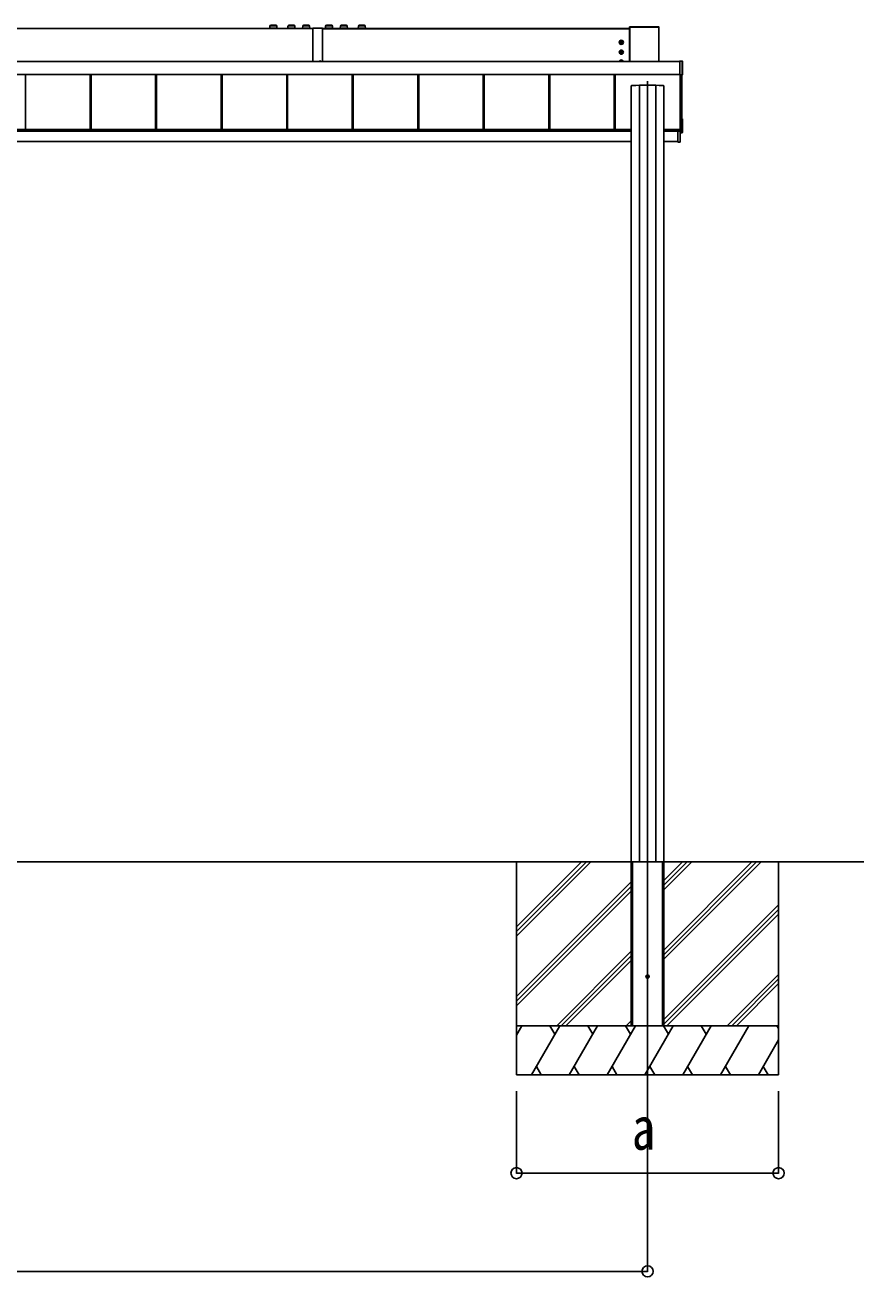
# Model space of a CAD drawing. Units: millimetres, scale not verified. Extents: x -16820 to 16820, y -11880 to 11880.
# Drawn here: x -8415 to -5854, y -9247 to -5425 of the extents above; entities that cross this region are included whole.
import ezdxf
from ezdxf.enums import TextEntityAlignment as Align

# ---------------------------------------------------------------- set-up
doc = ezdxf.new("R2010")
doc.units = ezdxf.units.MM
doc.header["$LTSCALE"] = 60
for name, color, linetype in [('0-3_YKK_12', 2, 'Continuous'), ('0-4_YKK_A1', 4, 'Continuous'), ('0-5_YKK_D', 6, 'Continuous')]:
    doc.layers.add(name, color=color, linetype=linetype)
doc.styles.add('ＭＳ ゴシック', font='')
doc.styles.get('ＭＳ ゴシック').set_extended_font_data('MS Gothic')

msp = doc.modelspace()

# ---------------------------------------------------------------- linework, layer by layer
at = {"layer": '0-3_YKK_12'}
msp.add_line((-6514.83, -5595.75), (-6514.83, -8730), dxfattribs=at)
at = {"layer": '0-4_YKK_A1'}
for p, q in [((-7497.49, -5427.75), (-7497.89, -5434.31)), ((-7476.15, -5434.31), (-7476.55, -5427.75)), ((-7452.49, -5427.74), (-7452.89, -5434.3)), ((-7431.15, -5434.3), (-7431.55, -5427.74)), ((-7397.49, -5427.73), (-7397.89, -5434.29)), ((-7376.15, -5434.29), (-7376.55, -5427.73)), ((-7537.02, -5434.71), (-12507.02, -5434.71)), ((-7667.49, -5427.78), (-7667.89, -5434.34)), ((-7646.15, -5434.34), (-7646.55, -5427.78)), ((-7612.49, -5427.77), (-7612.89, -5434.33)), ((-7591.15, -5434.33), (-7591.55, -5427.77)), ((-7567.49, -5427.76), (-7567.89, -5434.32)), ((-7546.15, -5434.32), (-7546.55, -5427.76)), ((-7507.02, -5434.21), (-7537.02, -5434.21)), ((-7537.02, -5435.53), (-7537.02, -5535.59)), ((-6569.92, -5434.71), (-7507.02, -5434.71)), ((-7507.02, -5435.53), (-7507.02, -5535.59)), ((-7507.02, -5436.51), (-6569.92, -5436.51)), ((-6569.92, -5535.59), (-6569.92, -5430.52)), ((-6569.58, -5430.67), (-6569.92, -5430.52)), ((-6569.58, -5535.59), (-6569.58, -5430.67)), ((-6569.42, -5430.02), (-6480.42, -5430.02)), ((-6569.42, -5430.02), (-6569.08, -5430.17)), ((-6569.08, -5430.17), (-6480.76, -5430.17)), ((-6569.08, -5430.17), (-6569.08, -5430.65)), ((-6569.08, -5430.65), (-6569.08, -5535.59)), ((-6480.76, -5430.65), (-6569.08, -5430.65)), ((-6480.76, -5430.17), (-6480.42, -5430.02)), ((-6480.76, -5430.17), (-6480.76, -5430.65)), ((-6480.76, -5535.59), (-6480.76, -5430.65)), ((-6479.92, -5430.52), (-6480.26, -5430.67)), ((-6480.26, -5430.67), (-6480.26, -5535.59)), ((-6479.92, -5430.52), (-6479.92, -5535.59)), ((-6597.2, -5476.72), (-6597.92, -5476.72)), ((-6592.64, -5478.24), (-6591.92, -5478.24)), ((-6416.42, -5535.59), (-10008.92, -5535.59)), ((-6597.2, -5506.7), (-6597.92, -5506.7)), ((-6592.64, -5508.22), (-6591.92, -5508.22)), ((-6408.89, -5534.57), (-6416.42, -5534.09)), ((-6416.42, -5534.58), (-6416.42, -5534.09)), ((-6408.89, -5535.05), (-6416.42, -5534.58)), ((-6408.89, -5576.11), (-6408.89, -5535.05)), ((-6408.42, -5535.07), (-6408.42, -5576.12)), ((-6416.42, -5575.4), (-10008.92, -5575.4)), ((-10008.92, -5575.7), (-6416.42, -5575.7)), ((-6416.42, -5575.7), (-10008.92, -5575.7)), ((-8413.82, -5743.65), (-8413.82, -5575.7)), ((-8413.42, -5743.65), (-8413.42, -5575.7)), ((-8216.42, -5743.65), (-8216.42, -5575.7)), ((-8213.82, -5743.65), (-8213.82, -5575.7)), ((-8213.42, -5743.65), (-8213.42, -5575.7)), ((-8016.42, -5743.65), (-8016.42, -5575.7)), ((-8013.82, -5743.65), (-8013.82, -5575.7)), ((-8013.42, -5743.65), (-8013.42, -5575.7)), ((-7816.42, -5743.65), (-7816.42, -5575.7)), ((-7813.82, -5743.65), (-7813.82, -5575.7)), ((-7813.42, -5743.65), (-7813.42, -5575.7)), ((-7616.42, -5743.65), (-7616.42, -5575.7)), ((-7613.82, -5743.65), (-7613.82, -5575.7)), ((-7613.42, -5743.65), (-7613.42, -5575.7)), ((-7416.42, -5743.65), (-7416.42, -5575.7)), ((-7413.82, -5743.65), (-7413.82, -5575.7)), ((-7413.42, -5743.65), (-7413.42, -5575.7)), ((-7216.42, -5743.65), (-7216.42, -5575.7)), ((-7213.82, -5743.65), (-7213.82, -5575.7)), ((-7213.42, -5743.65), (-7213.42, -5575.7)), ((-7016.42, -5743.65), (-7016.42, -5575.7)), ((-7013.82, -5743.65), (-7013.82, -5575.7)), ((-7013.42, -5743.65), (-7013.42, -5575.7)), ((-6816.42, -5743.65), (-6816.42, -5575.7)), ((-6813.82, -5743.65), (-6813.82, -5575.7)), ((-6813.42, -5743.65), (-6813.42, -5575.7)), ((-6616.42, -5743.65), (-6616.42, -5575.7)), ((-6613.82, -5743.65), (-6613.82, -5575.7)), ((-6613.42, -5743.65), (-6613.42, -5575.7)), ((-6416.42, -5576.55), (-6408.89, -5576.11)), ((-6408.89, -5576.62), (-6416.42, -5577.07)), ((-6416.42, -5577.27), (-6416.42, -5577.07)), ((-6416.42, -5577.27), (-6415.2, -5577.2)), ((-6416.42, -5577.27), (-6415.2, -5577.2)), ((-6415.2, -5577.2), (-6415.2, -5577.2)), ((-6414.92, -5751.62), (-6414.92, -5577.18)), ((-6408.89, -5576.88), (-6414.6, -5577.23)), ((-6414.6, -5577.18), (-6414.6, -5577.23)), ((-6409.92, -5751.62), (-6409.92, -5576.94)), ((-6408.89, -5576.88), (-6408.89, -5576.62)), ((-6408.42, -5576.12), (-6408.42, -5576.38)), ((-6564.83, -5610.18), (-6564.83, -7980)), ((-6539.65, -5608.44), (-6539.65, -7980)), ((-6490.02, -5608.44), (-6490.02, -7980)), ((-6464.83, -5610.18), (-6464.83, -7980)), ((-6408.89, -5711.06), (-6409.92, -5711)), ((-6409.42, -5712.09), (-6409.92, -5712.06)), ((-6408.42, -5752.62), (-6408.42, -5711.56)), ((-10012.42, -5743.65), (-6564.92, -5743.65)), ((-10010.92, -5745.65), (-6564.92, -5745.65)), ((-6564.92, -5748.52), (-10008.92, -5748.52)), ((-6414.92, -5743.65), (-6464.92, -5743.65)), ((-6464.92, -5745.65), (-6421.92, -5745.65)), ((-6464.92, -5748.38), (-6421.92, -5748.38)), ((-6416.92, -5743.94), (-6421.92, -5743.93)), ((-6421.92, -5748.22), (-6421.92, -5743.93)), ((-6421.92, -5748.22), (-6421.92, -5748.42)), ((-6416.2, -5748.24), (-6421.92, -5748.22)), ((-6421.92, -5748.72), (-6415.72, -5748.74)), ((-6418.68, -5743.94), (-6417.92, -5743.94)), ((-6417.92, -5743.65), (-6417.92, -5743.94)), ((-6417.92, -5743.94), (-6417.92, -5743.94)), ((-6416.92, -5743.94), (-6416.92, -5743.65)), ((-6416.2, -5745.65), (-6416.2, -5748.24)), ((-6416.2, -5745.65), (-6415.92, -5745.65)), ((-6416.2, -5748.24), (-6415.92, -5748.24)), ((-6415.92, -5748.24), (-6415.92, -5745.65)), ((-6415.92, -5748.25), (-6415.92, -5748.24)), ((-6415.73, -5748.44), (-6415.73, -5748.44)), ((-6415.72, -5748.44), (-6415.72, -5745.45)), ((-6415.72, -5748.44), (-6415.72, -5748.44)), ((-6415.7, -5743.65), (-6415.7, -5745.15)), ((-6415.7, -5745.15), (-6415.42, -5745.15)), ((-6415.7, -5748.74), (-6415.42, -5748.74)), ((-6415.42, -5745.15), (-6415.42, -5743.65)), ((-6415.42, -5745.14), (-6415.22, -5745.14)), ((-6415.42, -5748.74), (-6415.42, -5745.15)), ((-6415.42, -5781.82), (-6415.42, -5748.74)), ((-6415.42, -5752.57), (-6415.22, -5752.56)), ((-6415.42, -5753.27), (-6415.22, -5753.26)), ((-6415.42, -5753.78), (-6408.89, -5753.37)), ((-6415.42, -5753.78), (-6408.89, -5753.37)), ((-6415.2, -5753.57), (-6415.42, -5753.58)), ((-6415.22, -5753.26), (-6415.22, -5752.56)), ((-6414.92, -5751.62), (-6414.92, -5752.49)), ((-6409.42, -5752.15), (-6414.92, -5752.49)), ((-6414.92, -5752.49), (-6414.92, -5753.17)), ((-6414.92, -5753.21), (-6414.92, -5753.17)), ((-6408.89, -5753.12), (-6414.6, -5753.47)), ((-6414.6, -5753.47), (-6414.6, -5753.51)), ((-6414.42, -5752.12), (-6410.42, -5752.12)), ((-6408.89, -5753.37), (-6408.89, -5753.12)), ((-6408.89, -5753.37), (-6408.89, -5753.37)), ((-6408.42, -5752.62), (-6408.42, -5752.87)), ((-10008.92, -5780), (-6564.92, -5780)), ((-6464.92, -5780), (-6421.92, -5780)), ((-6421.92, -5782.5), (-6415.7, -5782.12)), ((-6421.92, -5782.2), (-6421.92, -5782.5)), ((-6415.42, -5781.82), (-6415.7, -5781.82)), ((-5854.18, -7980), (-14161.89, -7980)), ((-6914.83, -7980), (-6914.83, -8630)), ((-6914.83, -8206.63), (-6688.2, -7980)), ((-6914.83, -8178.35), (-6716.49, -7980)), ((-6914.83, -8192.49), (-6702.4, -7980.06)), ((-6564.83, -7976), (-6564.83, -8480)), ((-6564.83, -7980), (-6564.53, -7980)), ((-6564.83, -7980), (-6564.83, -8480)), ((-6564.53, -7980), (-6465.13, -7980)), ((-6562.33, -7980), (-6562.33, -8480)), ((-6560.83, -7980), (-6560.83, -8480)), ((-6468.83, -7980), (-6468.83, -8480)), ((-6467.33, -7980), (-6467.33, -8480)), ((-6464.83, -7976), (-6464.83, -8480)), ((-6464.83, -7980), (-6464.83, -8480)), ((-6464.83, -8065), (-6379.84, -7980)), ((-6464.83, -8050.86), (-6393.98, -7980)), ((-6464.83, -8036.71), (-6408.12, -7980)), ((-6464.83, -8277.13), (-6167.74, -7980.04)), ((-6464.83, -8262.99), (-6181.88, -7980.04)), ((-6464.83, -8248.85), (-6196.03, -7980.04)), ((-6114.83, -7980), (-6114.83, -8630)), ((-6914.83, -8390.48), (-6564.83, -8040.48)), ((-6914.83, -8404.62), (-6564.83, -8054.62)), ((-6914.83, -8418.76), (-6564.83, -8068.76)), ((-6464.83, -8460.98), (-6114.83, -8110.98)), ((-6464.83, -8475.12), (-6114.83, -8125.12)), ((-6455.57, -8480), (-6114.83, -8139.26)), ((-6792.23, -8480), (-6564.83, -8252.61)), ((-6778.08, -8480), (-6564.83, -8266.75)), ((-6763.94, -8480), (-6564.83, -8280.9)), ((-6271.73, -8480), (-6114.83, -8323.11)), ((-6257.58, -8480), (-6114.83, -8337.25)), ((-6243.44, -8480), (-6114.83, -8351.39)), ((-6114.83, -8480), (-6914.83, -8480)), ((-6914.83, -8508.94), (-6898.13, -8480)), ((-6114.83, -8480), (-6914.83, -8480)), ((-6869.26, -8630), (-6782.66, -8480)), ((-6797.66, -8505.98), (-6812.66, -8480)), ((-6753.79, -8630), (-6667.19, -8480)), ((-6682.19, -8505.98), (-6697.19, -8480)), ((-6638.32, -8630), (-6551.71, -8480)), ((-6566.72, -8505.98), (-6581.72, -8480)), ((-6580.09, -8480), (-6564.83, -8464.74)), ((-6564.83, -8480), (-6464.83, -8480)), ((-6522.85, -8630), (-6436.25, -8480)), ((-6451.25, -8505.98), (-6466.25, -8480)), ((-6407.38, -8630), (-6320.77, -8480)), ((-6335.78, -8505.98), (-6350.78, -8480)), ((-6291.91, -8630), (-6205.3, -8480)), ((-6114.83, -8488.66), (-6119.84, -8480)), ((-6913.13, -8505.98), (-6914.83, -8503.02)), ((-6176.44, -8630), (-6114.83, -8523.3)), ((-6914.83, -8630), (-6114.83, -8630)), ((-6854.26, -8604.02), (-6839.26, -8630)), ((-6738.79, -8604.02), (-6723.79, -8630)), ((-6623.32, -8604.02), (-6608.32, -8630)), ((-6507.85, -8604.02), (-6492.85, -8630)), ((-6392.38, -8604.02), (-6377.38, -8630)), ((-6276.91, -8604.02), (-6261.91, -8630)), ((-6161.44, -8604.02), (-6146.44, -8630))]:
    msp.add_line(p, q, dxfattribs=at)
for points in [[(-7668.78, -5434.6), (-7668.89, -5434.77), (-7668.91, -5434.92)], [(-7668.43, -5434.45), (-7668.38, -5434.42), (-7668.02, -5434.35), (-7667.3, -5434.29), (-7666.25, -5434.23), (-7664.9, -5434.17), (-7663.31, -5434.13), (-7661.5, -5434.09), (-7659.56, -5434.07), (-7657.53, -5434.06), (-7655.49, -5434.06), (-7653.5, -5434.08), (-7651.62, -5434.11), (-7649.91, -5434.15), (-7648.43, -5434.19), (-7647.23, -5434.25), (-7646.34, -5434.32), (-7645.8, -5434.39), (-7645.63, -5434.43)], [(-7613.78, -5434.59), (-7613.89, -5434.76), (-7613.91, -5434.91)], [(-7613.43, -5434.44), (-7613.38, -5434.41), (-7613.02, -5434.34), (-7612.3, -5434.28), (-7611.25, -5434.22), (-7609.9, -5434.16), (-7608.31, -5434.12), (-7606.5, -5434.08), (-7604.56, -5434.06), (-7602.53, -5434.05), (-7600.49, -5434.05), (-7598.5, -5434.07), (-7596.62, -5434.1), (-7594.91, -5434.14), (-7593.43, -5434.19), (-7592.23, -5434.24), (-7591.34, -5434.31), (-7590.8, -5434.38), (-7590.63, -5434.42)], [(-7568.78, -5434.59), (-7568.89, -5434.75), (-7568.91, -5434.91)], [(-7568.43, -5434.44), (-7568.38, -5434.41), (-7568.02, -5434.34), (-7567.3, -5434.27), (-7566.25, -5434.21), (-7564.9, -5434.15), (-7563.31, -5434.11), (-7561.5, -5434.08), (-7559.56, -5434.05), (-7557.53, -5434.04), (-7555.49, -5434.05), (-7553.5, -5434.06), (-7551.62, -5434.09), (-7549.91, -5434.13), (-7548.43, -5434.18), (-7547.23, -5434.23), (-7546.34, -5434.3), (-7545.8, -5434.37), (-7545.63, -5434.42)], [(-7498.63, -5434.47), (-7498.69, -5434.49), (-7498.81, -5434.61)], [(-7498.4, -5434.4), (-7498.24, -5434.36), (-7497.7, -5434.29), (-7496.81, -5434.23), (-7495.61, -5434.17), (-7494.13, -5434.12), (-7492.43, -5434.08), (-7490.55, -5434.05), (-7488.55, -5434.03), (-7486.51, -5434.03), (-7484.48, -5434.04), (-7482.54, -5434.06), (-7480.74, -5434.1), (-7479.14, -5434.14), (-7477.79, -5434.19), (-7476.74, -5434.25), (-7476.02, -5434.32), (-7475.66, -5434.39), (-7475.65, -5434.4)], [(-7453.63, -5434.46), (-7453.69, -5434.49), (-7453.81, -5434.6)], [(-7453.4, -5434.4), (-7453.24, -5434.35), (-7452.7, -5434.28), (-7451.81, -5434.22), (-7450.61, -5434.16), (-7449.13, -5434.11), (-7447.43, -5434.07), (-7445.55, -5434.04), (-7443.55, -5434.03), (-7441.51, -5434.02), (-7439.48, -5434.03), (-7437.54, -5434.05), (-7435.74, -5434.09), (-7434.14, -5434.13), (-7432.79, -5434.19), (-7431.74, -5434.25), (-7431.02, -5434.31), (-7430.66, -5434.38), (-7430.65, -5434.39)], [(-7398.63, -5434.45), (-7398.69, -5434.48), (-7398.81, -5434.59)], [(-7398.4, -5434.39), (-7398.24, -5434.34), (-7397.7, -5434.27), (-7396.81, -5434.21), (-7395.61, -5434.15), (-7394.13, -5434.1), (-7392.43, -5434.06), (-7390.55, -5434.03), (-7388.55, -5434.02), (-7386.51, -5434.01), (-7384.48, -5434.02), (-7382.54, -5434.04), (-7380.74, -5434.08), (-7379.14, -5434.12), (-7377.79, -5434.18), (-7376.74, -5434.24), (-7376.02, -5434.3), (-7375.66, -5434.37), (-7375.65, -5434.38)], [(-6597.92, -5476.72), (-6597.92, -5478.24), (-6597.2, -5478.24)], [(-6594.16, -5475.2), (-6594.16, -5474.48), (-6595.68, -5474.48), (-6595.68, -5475.2)], [(-6595.68, -5479.76), (-6595.68, -5480.48), (-6594.16, -5480.48), (-6594.16, -5479.76)], [(-6591.92, -5478.24), (-6591.92, -5476.72), (-6592.64, -5476.72)], [(-6594.92, -5531.81), (-6599.92, -5534.7), (-6599.92, -5535.59)], [(-6597.92, -5506.7), (-6597.92, -5508.22), (-6597.2, -5508.22)], [(-6594.16, -5505.18), (-6594.16, -5504.46), (-6595.68, -5504.46), (-6595.68, -5505.18)], [(-6595.68, -5509.74), (-6595.68, -5510.46), (-6594.16, -5510.46), (-6594.16, -5509.74)], [(-6594.16, -5535.31), (-6594.16, -5534.59), (-6595.68, -5534.59), (-6595.68, -5535.31)], [(-6589.92, -5535.59), (-6589.92, -5534.7), (-6594.92, -5531.81)], [(-6591.92, -5508.22), (-6591.92, -5506.7), (-6592.64, -5506.7)], [(-6416.42, -5577.07), (-6416.42, -5576.55), (-6416.42, -5534.58)], [(-6409.42, -5752.15), (-6409.42, -5712.03), (-6409.92, -5712)], [(-6415.74, -5748.44), (-6421.92, -5748.42), (-6421.92, -5748.72), (-6421.92, -5782.2)], [(-6415.7, -5748.74), (-6415.7, -5781.82), (-6421.92, -5782.2)], [(-6415.72, -5748.44), (-6415.72, -5748.44), (-6415.73, -5748.44)], [(-6564.53, -7980), (-6465.13, -7980), (-6464.83, -7980)]]:
    msp.add_lwpolyline(points, dxfattribs=at)
for points in [[(-6594.92, -5471.71), (-6599.92, -5474.6), (-6599.92, -5480.37), (-6594.92, -5483.26), (-6589.92, -5480.37), (-6589.92, -5474.6)], [(-6594.92, -5501.69), (-6599.92, -5504.58), (-6599.92, -5510.35), (-6594.92, -5513.24), (-6589.92, -5510.35), (-6589.92, -5504.58)]]:
    msp.add_lwpolyline(points, close=True, dxfattribs=at)
for centre, radius in [((-6594.92, -5477.48), 6.25), ((-6594.92, -5507.46), 6.25), ((-6594.92, -5477.48), 5), ((-6594.92, -5507.46), 5), ((-6514.83, -8330), 5)]:
    msp.add_circle(centre, radius, dxfattribs=at)
for centre, radius, start, end in [((-7657.01, -5544.97), 117.66, 84.90158, 95.11399), ((-7664.29, -5428.06), 3.19, 87.13132, 174.52543), ((-7657.13, -5551.66), 126.97, 86.70011, 93.04891), ((-7649.69, -5428.05), 3.15, 1.62446, 87.11785), ((-7602.01, -5544.96), 117.66, 84.90158, 95.11399), ((-7609.29, -5428.05), 3.19, 87.13132, 174.52543), ((-7602.13, -5551.65), 126.97, 86.70011, 93.04891), ((-7594.69, -5428.04), 3.15, 1.62446, 87.11785), ((-7557.01, -5544.95), 117.66, 84.90158, 95.11399), ((-7564.29, -5428.04), 3.19, 87.13132, 174.52543), ((-7557.13, -5551.64), 126.97, 86.70011, 93.04891), ((-7549.69, -5428.03), 3.15, 1.62446, 87.11785), ((-7494.33, -5428.03), 3.17, 88.97586, 178.25115), ((-7487, -5544.95), 117.67, 84.90628, 95.11784), ((-7487.03, -5553.32), 128.66, 86.8506, 93.10193), ((-7479.68, -5427.99), 3.12, 4.87454, 87.70975), ((-7449.33, -5428.02), 3.17, 88.97586, 178.25115), ((-7442, -5544.94), 117.67, 84.90628, 95.11784), ((-7442.03, -5553.31), 128.66, 86.8506, 93.10193), ((-7434.68, -5427.98), 3.12, 4.87454, 87.70975), ((-7394.33, -5428.01), 3.17, 88.97586, 178.25115), ((-7387, -5544.93), 117.67, 84.90628, 95.11784), ((-7387.03, -5553.3), 128.66, 86.8506, 93.10193), ((-7379.68, -5427.97), 3.12, 4.87454, 87.70975), ((-7656.98, -5660.01), 225.52, 87.35048, 92.66936), ((-7645.55, -5434.87), 0.411, 20.47829, 64.60156), ((-7601.98, -5660), 225.52, 87.35048, 92.66936), ((-7590.55, -5434.87), 0.411, 20.47829, 64.60156), ((-7556.98, -5659.99), 225.52, 87.35048, 92.66936), ((-7545.55, -5434.86), 0.411, 20.47829, 64.60156), ((-7486.98, -5659.98), 225.52, 87.35048, 92.66936), ((-7475.58, -5434.85), 0.432, 23.70801, 71.33999), ((-7441.98, -5659.97), 225.52, 87.35048, 92.66936), ((-7430.58, -5434.85), 0.432, 23.70801, 71.33999), ((-7386.98, -5659.96), 225.52, 87.35048, 92.66936), ((-7375.58, -5434.84), 0.432, 23.70801, 71.33999), ((-6569.08, -5430.67), 0.5, 90.15046, 179.81463), ((-6569.2, -5434.77), 4.12, 88.40447, 95.35624), ((-6480.76, -5430.67), 0.5, 0.18537, 89.84954), ((-6480.64, -5434.77), 4.12, 84.64376, 91.59553), ((-6594.92, -5477.48), 5.58, 153.74848, 206.25152), ((-6594.92, -5477.48), 5.58, 93.74848, 146.25152), ((-6594.92, -5477.48), 5.58, 213.74848, 266.25152), ((-6594.92, -5507.46), 5.58, 93.74848, 146.25152), ((-6597.2, -5475.2), 1.52, 270, 0), ((-6597.2, -5479.76), 1.52, 0, 90), ((-6594.92, -5477.48), 5.58, 33.74848, 86.25152), ((-6594.92, -5477.48), 5.58, 273.74848, 326.25152), ((-6594.92, -5507.46), 5.58, 33.74848, 86.25152), ((-6592.64, -5475.2), 1.52, 180, 270), ((-6592.64, -5479.76), 1.52, 90, 180), ((-6594.92, -5477.48), 5.58, 333.74848, 26.25152), ((-7515.02, -5537.03), 3, 28.6712, 151.3288), ((-6594.92, -5537.59), 6.25, 18.6778, 161.3222), ((-6594.92, -5507.46), 5.58, 153.74848, 206.25152), ((-6594.92, -5537.59), 5.58, 153.74848, 158.95997), ((-6594.92, -5507.46), 5.58, 213.74848, 266.25152), ((-6594.92, -5537.59), 5.58, 93.74848, 146.25152), ((-6594.92, -5537.59), 5, 23.5974, 156.4026), ((-6597.2, -5505.18), 1.52, 270, 0), ((-6597.2, -5509.74), 1.52, 0, 90), ((-6597.2, -5535.31), 1.52, 349.44385, 0), ((-6594.92, -5507.46), 5.58, 273.74848, 326.25152), ((-6594.92, -5537.59), 5.58, 33.74848, 86.25152), ((-6592.64, -5505.18), 1.52, 180, 270), ((-6592.64, -5509.74), 1.52, 90, 180), ((-6592.64, -5535.31), 1.52, 180, 190.55615), ((-6594.92, -5507.46), 5.58, 333.74848, 26.25152), ((-6594.92, -5537.59), 5.58, 21.04003, 26.25152), ((-6408.92, -5535.07), 0.5, 0, 86.3803), ((-6410.87, -5534.81), 1.99, 352.9418, 6.81012), ((-6408.78, -5538.35), 3.31, 83.7994, 91.95129), ((-6414.71, -5578.83), 1.65, 88.34878, 92.66982), ((-6414.62, -5576.93), 0.3, 237.70555, 273.49966), ((-6414.62, -5576.88), 0.3, 249.747, 273.49842), ((-6408.78, -5579.41), 3.31, 83.7994, 91.95129), ((-6411.13, -5576.37), 2.26, 353.44064, 6.55936), ((-6408.92, -5576.12), 0.5, 273.48119, 359.98396), ((-6408.92, -5576.38), 0.5, 273.48119, 359.98396), ((-6408.92, -5711.56), 0.5, 0.01604, 86.51881), ((-6416.13, -5750.23), 1.98, 83.79926, 91.95127), ((-6415.74, -5748.74), 0.3, 87.77338, 89.77816), ((-6415.74, -5748.58), 0.141, 85.77463, 89.9759), ((-6416.97, -5748.66), 1.25, 356.45735, 10.27369), ((-6416.93, -5748.61), 1.21, 354.17006, 8.37745), ((-6417.05, -5745.22), 1.35, 350.09675, 2.91202), ((-6415.72, -5745.15), 0.3, 269.98255, 359.98254), ((-6415.72, -5748.74), 0.3, 0, 89.87763), ((-6416.92, -5748.66), 1.22, 356.27163, 10.47203), ((-6415.22, -5744.84), 0.3, 269.98255, 359.98254), ((-6454.95, -5755.76), 39.81, 3.16075, 3.6073), ((-6414.42, -5751.62), 0.5, 180.01746, 270.01745), ((-6414.62, -5753.17), 0.3, 180.0189, 273.51595), ((-6414.62, -5753.21), 0.3, 180.0189, 273.51595), ((-6410.42, -5751.62), 0.5, 269.98255, 359.98254), ((-6408.92, -5752.62), 0.5, 273.48119, 359.98396), ((-6408.92, -5752.87), 0.5, 273.6197, 0), ((-6408.92, -5752.87), 0.5, 273.48119, 359.98396), ((-6415.72, -5781.82), 0.3, 273.5, 0), ((-6416.93, -5781.97), 1.24, 353.06854, 6.93146)]:
    msp.add_arc(centre, radius, start, end, dxfattribs=at)
for centre, major_axis, ratio, start_param, end_param in [((-6569.42, -5430.52), (0.382, -0.325), 0.996231, 2.2770247, 3.8440941), ((-6480.42, -5430.52), (0.382, 0.325), 0.996231, 5.5806839, 7.1477533), ((-6415.2, -5577.22), (0.6, 0.037), 0.034769, 0.7749476, 1.5686685), ((-6415.2, -5577.22), (0.6, 0.037), 0.034769, 6.2810574, 7.0581329), ((-6514.83, -5610.18), (50, 0), 0.04, 6.2831853, 9.424778), ((-6415.7, -5745.65), (-0.301, 0.4), 0.997782, 5.6362522, 7.2070486), ((-6416.22, -5748.24), (-0.001, 0.2), 0.09157, 4.6769241, 4.7117655), ((-6415.72, -5748.24), (0.482, 0.007), 0.414889, 3.1353871, 4.6694768), ((-6415.72, -5745.65), (-0.108, 0.169), 0.994155, 5.7105836, 7.28138), ((-6415.72, -5748.24), (0.145, 0.15), 0.921201, 2.3804184, 3.9145081), ((-6415.7, -5748.24), (-0.301, 0.4), 0.997782, 2.4579529, 2.4946596), ((-6415.22, -5752.55), (0.3, 0.018), 0.034769, 4.7102611, 6.2810574), ((-6415.22, -5753.25), (0.3, 0.037), 0.034385, 4.7081804, 6.2789767), ((-6415.2, -5753.55), (0.6, 0.037), 0.034769, 4.7102611, 6.2810574)]:
    msp.add_ellipse(centre, major_axis=major_axis, ratio=ratio, start_param=start_param, end_param=end_param, dxfattribs=at)
at = {"layer": '0-5_YKK_D'}
for p, q in [((-6914.92, -8680), (-6914.92, -8931)), ((-6514.83, -8679.99), (-6514.83, -9231)), ((-6114.92, -8680), (-6114.92, -8931)), ((-6914.92, -8930), (-6114.92, -8930)), ((-13514.83, -9230), (-6514.83, -9230))]:
    msp.add_line(p, q, dxfattribs=at)
for centre in [(-6914.92, -8930), (-6114.92, -8930), (-6514.83, -9230)]:
    msp.add_circle(centre, 17, dxfattribs=at)

# ---------------------------------------------------------------- texts
at = {"layer": '0-5_YKK_D', "style": 'ＭＳ ゴシック', "width": 0.8}
msp.add_text('a', height=132, dxfattribs=at).set_placement((-6562.83, -8898), align=Align.BOTTOM_LEFT)

doc.saveas('drawing.dxf')
